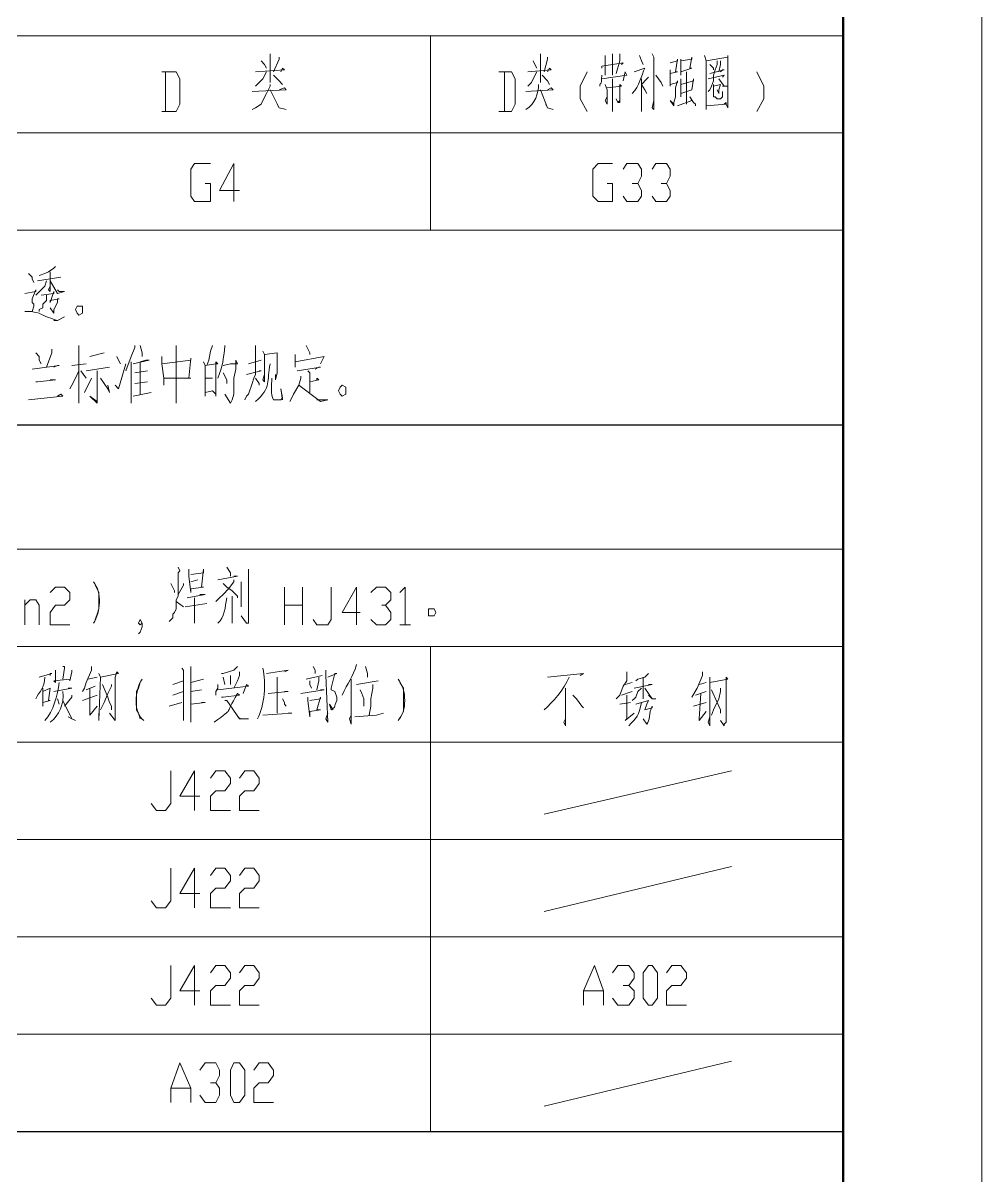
# Model space of a CAD drawing. Header units: millimetres. Extents: x -219 to 948, y -831 to -7.
# Drawn here: x 851.8 to 947.6, y -347 to -231.8 of the extents above; entities that cross this region are included whole.
import ezdxf

# ---------------------------------------------------------------- set-up
doc = ezdxf.new("R2010")
doc.units = ezdxf.units.MM
doc.layers.add('1', color=7, linetype='Continuous')

msp = doc.modelspace()

# ---------------------------------------------------------------- linework, layer by layer
at = {"layer": '1', "color": 0, "lineweight": 5}
for points in [[(-218.84, -6.99), (-218.84, -830.85), (947.56, -830.85), (947.56, -6.99), (-218.84, -6.99)], [(725.62, -233.07), (933.7, -233.07)], [(892.48, -233.07), (892.48, -252.51)], [(876.46, -234.87), (876.46, -235.23), (876.46, -237.75), (876.46, -237.03)], [(903.46, -234.87), (903.46, -237.75), (903.46, -237.03)], [(910.66, -234.87), (910.66, -235.05), (910.66, -237.03)], [(911.38, -234.87), (911.38, -235.59), (911.02, -236.85)], [(914.62, -234.87), (914.8, -235.23), (914.8, -240.45), (914.62, -240.27), (914.8, -239.55)], [(875.56, -235.59), (875.92, -235.95), (876.1, -236.31)], [(877.36, -235.23), (877.36, -235.41), (876.82, -236.67)], [(902.74, -235.59), (902.92, -235.95), (903.1, -236.31)], [(904.18, -235.23), (904.18, -235.41), (903.82, -236.67)], [(909.58, -236.13), (909.58, -236.31), (909.58, -236.13), (911.74, -235.77), (911.74, -235.77), (911.56, -235.95)], [(909.94, -235.05), (909.94, -237.03)], [(913.36, -235.05), (913.54, -235.59), (913.72, -235.95)], [(916.42, -235.77), (917.14, -235.59), (917.14, -235.41), (916.96, -236.67), (917.14, -236.67), (916.42, -236.85), (916.42, -236.49), (916.42, -237.57), (916.42, -238.11), (916.42, -237.93), (917.14, -237.75), (917.14, -237.57), (916.96, -238.29), (916.96, -239.19), (916.78, -239.73), (916.78, -240.09), (916.42, -239.55), (916.78, -239.91)], [(917.5, -235.41), (917.5, -237.03), (917.5, -236.67), (918.58, -236.31), (918.4, -236.31), (918.58, -235.23), (918.58, -235.41), (917.5, -235.59)], [(919.84, -235.05), (920.02, -235.59), (920.02, -240.45), (920.02, -240.09), (922, -239.91), (922, -239.73), (921.82, -239.91), (922, -239.91), (922.18, -240.27), (922.18, -235.05), (922.18, -235.23), (920.02, -235.59)], [(921.1, -235.59), (921.1, -235.95), (920.92, -236.49), (920.74, -237.03), (920.74, -237.57), (920.56, -238.11), (920.38, -238.47), (920.2, -238.65)], [(920.38, -235.95), (920.74, -236.31), (920.74, -236.49)], [(921.46, -235.59), (921.46, -235.95), (921.28, -236.67)], [(865.66, -240.63), (867.1, -240.63), (867.46, -239.91), (867.46, -237.39), (867.1, -236.67), (865.66, -236.67)], [(866.02, -236.67), (866.02, -240.63)], [(875.02, -236.67), (877.9, -236.49), (877.72, -236.31), (877.54, -236.67)], [(876.1, -236.67), (875.74, -237.39), (875.38, -237.75), (875.02, -238.11)], [(876.82, -237.03), (877.36, -237.57), (877.72, -237.93)], [(899.32, -240.63), (900.58, -240.63), (900.94, -239.91), (900.94, -237.39), (900.58, -236.67), (899.32, -236.67)], [(899.86, -236.67), (899.86, -240.63)], [(902.2, -236.67), (904.54, -236.49), (904.36, -236.31), (904.18, -236.67)], [(903.1, -236.67), (902.74, -237.39), (902.56, -237.75), (902.2, -238.11)], [(903.64, -237.03), (904.18, -237.57), (904.36, -237.93)], [(908.14, -236.67), (907.42, -238.11), (907.42, -239.37), (908.14, -240.63)], [(909.58, -237.39), (912.1, -237.03), (911.92, -236.67), (911.74, -237.57)], [(914.26, -237.21), (914.08, -237.39), (913.54, -237.93), (913.9, -238.47), (914.08, -238.83)], [(914.98, -237.03), (914.98, -237.03), (915.52, -237.75), (915.7, -238.11)], [(918.04, -236.67), (918.04, -239.91)], [(920.2, -237.39), (921.82, -237.03), (921.82, -237.03), (921.64, -237.21)], [(920.38, -236.85), (921.82, -236.49), (921.64, -236.49), (921.46, -236.67)], [(925.06, -236.67), (925.78, -238.11), (925.78, -239.37), (925.06, -240.63)], [(876.46, -237.93), (876.46, -238.11), (876.1, -238.83), (875.74, -239.55), (875.56, -239.91), (875.02, -240.27), (874.66, -240.45)], [(874.66, -238.65), (878.08, -238.47), (877.9, -238.29), (877.36, -238.47)], [(902.02, -238.65), (904.72, -238.47), (904.54, -238.29), (904.18, -238.47)], [(909.94, -237.93), (910.12, -238.47), (910.12, -239.91), (909.94, -239.55), (910.12, -239.19)], [(910.12, -238.29), (911.56, -238.11), (911.38, -237.93), (911.38, -238.11), (911.38, -239.19), (911.38, -239.73), (911.2, -239.73), (911.02, -239.37), (911.2, -239.73), (911.38, -239.55)], [(910.66, -237.39), (910.66, -237.57), (910.66, -240.63), (910.66, -239.91)], [(913.54, -237.39), (913.54, -240.63), (913.54, -240.27), (913.54, -239.55)], [(917.5, -237.39), (917.5, -237.93), (917.5, -239.19), (917.5, -238.83), (918.58, -238.47), (918.58, -238.47), (918.76, -237.39), (918.76, -237.57), (917.5, -237.93)], [(921.1, -238.47), (921.28, -238.83), (921.28, -238.47), (921.46, -237.93), (920.74, -238.11), (920.74, -237.93), (920.74, -238.11), (920.74, -238.83), (920.74, -239.19), (920.92, -239.19), (921.1, -239.37), (921.46, -239.37), (921.64, -239.19), (921.64, -238.65), (921.64, -239.19)], [(921.28, -237.39), (921.82, -238.11), (922.18, -238.11), (921.82, -238.11), (921.64, -238.11)], [(876.46, -238.47), (877.36, -240.27), (878.08, -240.45), (877.36, -240.27), (877.18, -239.91)], [(903.46, -238.47), (904.18, -240.27), (904.72, -240.45), (904.18, -240.27), (904, -239.91)], [(917.14, -240.09), (918.58, -239.55), (918.4, -239.19), (918.76, -239.73), (918.94, -239.91), (918.94, -240.09)], [(725.62, -242.79), (933.7, -242.79)], [(869.98, -247.83), (870.52, -247.83), (870.52, -249.63), (868.9, -249.63), (868.54, -249.09), (868.54, -246.39), (868.9, -245.85), (870.52, -245.85)], [(873.4, -248.55), (871.42, -248.55), (872.86, -245.85), (872.86, -249.63)], [(910.12, -247.83), (910.66, -247.83), (910.66, -249.63), (909.22, -249.63), (908.68, -249.09), (908.68, -246.39), (909.22, -245.85), (910.66, -245.85)], [(911.74, -246.39), (912.1, -245.85), (913.18, -245.85), (913.54, -246.39), (913.54, -247.11), (913.18, -247.83), (912.64, -247.83)], [(914.62, -246.39), (914.98, -245.85), (916.06, -245.85), (916.42, -246.39), (916.42, -247.11), (916.06, -247.83), (915.52, -247.83)], [(913.18, -247.83), (913.54, -248.55), (913.54, -249.09), (913.18, -249.63), (912.1, -249.63), (911.74, -249.09)], [(916.06, -247.83), (916.42, -248.55), (916.42, -249.09), (916.06, -249.63), (914.98, -249.63), (914.62, -249.09)], [(725.62, -252.51), (933.7, -252.51)], [(855.04, -256.11), (854.86, -256.29), (854.32, -256.65), (853.96, -256.83), (853.42, -257.01)], [(854.5, -256.65), (854.5, -258.63), (854.32, -258.45), (854.5, -258.09)], [(852.34, -256.83), (852.7, -257.19), (852.7, -257.37), (852.88, -257.73)], [(854.14, -257.55), (853.96, -258.09), (853.06, -258.99)], [(853.24, -257.55), (855.58, -257.19)], [(854.5, -257.55), (855.22, -258.81), (855.94, -258.63), (855.4, -258.63), (855.22, -258.45)], [(851.98, -258.81), (853.06, -258.63), (853.06, -258.45), (852.7, -259.35), (852.7, -259.71), (852.88, -259.89), (852.88, -260.07), (852.7, -260.61)], [(854.14, -258.99), (854.14, -259.53), (853.78, -259.89), (853.78, -260.25), (853.42, -260.43), (853.42, -260.61)], [(853.6, -258.99), (854.86, -258.81), (854.86, -258.63), (854.5, -259.71), (854.5, -259.53), (855.4, -259.35), (855.22, -259.35), (855.22, -259.71), (854.86, -260.43), (854.86, -260.79), (854.86, -260.79), (854.5, -260.25), (854.86, -260.79)], [(857.74, -260.43), (857.74, -260.07), (857.38, -260.07), (857.2, -260.07), (857.02, -260.43), (857.2, -260.79), (857.38, -260.97), (857.74, -260.79), (857.74, -260.43)], [(853.06, -264.75), (853.42, -265.11), (853.42, -265.47), (853.6, -265.83)], [(854.68, -264.39), (854.68, -264.75), (854.14, -266.19)], [(857.38, -264.03), (857.38, -268.89), (857.38, -269.79), (857.38, -269.43), (857.38, -268.71)], [(858.46, -265.11), (859.9, -264.75)], [(862.96, -264.03), (862.96, -264.21), (862.6, -265.11), (862.06, -266.55)], [(863.5, -264.03), (863.68, -264.75), (863.68, -265.11)], [(867.1, -264.03), (867.1, -264.21), (867.1, -269.79), (867.1, -269.43), (867.1, -269.25)], [(870.7, -264.03), (870.52, -264.57), (870.34, -265.47), (870.16, -266.01)], [(875.02, -264.03), (875.02, -264.39), (875.02, -265.47), (875.02, -266.01), (875.02, -266.91), (874.84, -267.27), (874.66, -267.81), (874.3, -268.89), (874.12, -269.07), (873.94, -269.43)], [(875.74, -264.57), (875.92, -264.93), (875.92, -267.63), (875.74, -267.45), (875.92, -266.91)], [(875.92, -264.93), (877.18, -264.75), (877.18, -264.75), (877.18, -266.73), (877, -267.45), (877, -266.91)], [(880.06, -264.03), (880.42, -264.75), (880.42, -264.93)], [(856.66, -266.01), (858.1, -265.83)], [(860.98, -267.99), (861.34, -268.35), (862.06, -265.83)], [(861.16, -265.11), (861.34, -265.47), (861.52, -265.83)], [(862.6, -265.65), (862.6, -269.79), (862.6, -269.43)], [(862.78, -265.83), (864.4, -265.47), (864.04, -265.47), (863.5, -265.65), (863.5, -268.89)], [(865.66, -265.11), (865.66, -265.83), (865.84, -267.27), (865.84, -267.99)], [(865.66, -265.83), (868.54, -265.47), (868.54, -265.29), (868.36, -267.27), (868.54, -267.27), (865.84, -267.27)], [(869.8, -265.65), (869.98, -266.01), (869.98, -267.27), (869.98, -268.17), (869.98, -269.07), (869.98, -268.71), (870.7, -268.53), (871.06, -268.89), (871.06, -269.07), (871.06, -267.81), (871.06, -265.83), (871.06, -265.65), (871.24, -265.83), (871.06, -265.83), (869.98, -266.01)], [(871.78, -266.01), (872.5, -265.83), (873.04, -265.83), (873.22, -265.83), (873.04, -265.47), (873.04, -266.37), (872.86, -267.27), (872.86, -267.99), (872.86, -268.89), (872.68, -269.43), (872.5, -269.79), (871.96, -268.89), (872.5, -269.79)], [(874.3, -265.83), (875.56, -265.47)], [(878.98, -264.93), (878.98, -265.83), (878.98, -266.01), (878.98, -266.19)], [(878.98, -265.65), (881.86, -265.11), (881.86, -265.11), (881.5, -265.83)], [(852.7, -266.37), (855.4, -266.01), (855.22, -266.01), (854.86, -266.19)], [(857.38, -266.19), (857.38, -266.55), (857.02, -267.27), (856.66, -267.99), (856.48, -268.35)], [(857.56, -266.55), (858.1, -267.27)], [(858.1, -266.55), (860.44, -266.19)], [(859.18, -266.55), (859.18, -266.73), (859.18, -269.07), (859.18, -269.43), (859.18, -269.79), (858.46, -269.07), (859.18, -269.61)], [(862.96, -266.73), (864.22, -266.55)], [(871.78, -266.73), (872.14, -267.45), (872.14, -267.63), (872.14, -267.81)], [(874.12, -266.91), (875.56, -266.55), (875.38, -266.55)], [(879.52, -267.09), (879.52, -267.27), (879.34, -267.99), (878.8, -268.89), (878.62, -269.25), (878.44, -269.61)], [(879.16, -266.55), (881.5, -266.19), (881.32, -266.19), (880.96, -266.37)], [(880.24, -266.55), (880.42, -266.73), (880.42, -268.71)], [(853.06, -267.63), (853.24, -267.63), (855.04, -267.45), (854.5, -267.45)], [(858.64, -267.27), (858.64, -267.27), (857.92, -268.71)], [(859.54, -267.27), (860.26, -268.35), (860.44, -268.71), (860.26, -267.99)], [(862.96, -267.81), (864.22, -267.63)], [(869.98, -267.27), (870.7, -267.27)], [(875.02, -267.27), (875.38, -267.81), (875.38, -267.99)], [(879.34, -267.99), (881.5, -269.61), (882.22, -269.43), (881.5, -269.43), (881.14, -269.43)], [(880.42, -267.63), (881.32, -267.45), (881.14, -267.27), (881.14, -267.45)], [(884.02, -268.53), (884.02, -268.17), (883.66, -267.99), (883.48, -268.17), (883.3, -268.53), (883.48, -268.89), (883.66, -269.07), (884.02, -268.89), (884.02, -268.53)], [(852.34, -269.43), (855.76, -269.07), (855.58, -268.89), (855.22, -269.07)], [(862.78, -269.07), (864.58, -268.71)], [(725.62, -284.37), (933.7, -284.37)], [(867.28, -286.17), (867.46, -286.53), (867.28, -286.71), (867.28, -289.05), (867.1, -289.41), (867.1, -289.77), (867.1, -290.31), (866.92, -290.67), (866.74, -290.85), (866.74, -291.21), (866.38, -291.57)], [(868.36, -286.35), (868.36, -287.07), (868.54, -288.69), (868.54, -288.33), (869.8, -288.15), (869.62, -288.15), (869.8, -286.35), (869.8, -286.71), (868.54, -286.89)], [(872.14, -286.17), (872.5, -286.71), (872.5, -287.07)], [(874.3, -286.35), (874.3, -286.71), (874.3, -291.57), (874.3, -291.75), (874.12, -291.75), (873.58, -291.03), (874.12, -291.75)], [(866.56, -287.79), (866.92, -288.51), (866.92, -288.69)], [(867.82, -287.79), (867.82, -287.97), (867.28, -288.87)], [(868.54, -287.61), (869.26, -287.43)], [(872.86, -287.43), (872.86, -287.61), (872.32, -288.33), (871.78, -288.87), (871.42, -289.23), (871.06, -289.59)], [(871.24, -287.43), (873.22, -287.07), (872.86, -287.07)], [(871.78, -287.79), (872.14, -288.15), (872.68, -288.51), (873.22, -289.05), (873.22, -289.23)], [(873.58, -287.61), (873.58, -290.13), (873.58, -289.95), (873.58, -289.41)], [(854.5, -288.69), (855.04, -288.15), (855.94, -288.15), (856.48, -288.69), (856.48, -289.41), (855.94, -289.95), (855.04, -289.95), (854.5, -290.67), (854.5, -291.93), (856.48, -291.93)], [(859, -287.97), (859.18, -288.33), (859.36, -288.69), (859.36, -290.31), (859.18, -290.85), (859, -291.39)], [(868.18, -289.23), (869.98, -288.87), (869.44, -288.87)], [(877.9, -291.93), (877.9, -288.15)], [(879.7, -288.15), (879.7, -291.93)], [(880.78, -291.39), (881.14, -291.93), (882.22, -291.93), (882.58, -291.39), (882.58, -288.15)], [(885.46, -290.67), (883.66, -290.67), (885.1, -288.15), (885.1, -291.93)], [(886.54, -288.69), (887.08, -288.15), (887.98, -288.15), (888.52, -288.69), (888.52, -289.41), (887.98, -289.95), (887.62, -289.95)], [(889.42, -288.69), (889.96, -288.15), (889.96, -291.93)], [(851.98, -291.93), (851.98, -289.41)], [(851.98, -289.95), (852.52, -289.41), (853.06, -289.41), (853.42, -289.95), (853.42, -291.93)], [(867.1, -289.59), (867.82, -290.13)], [(868, -290.13), (870.16, -289.77)], [(868.9, -289.23), (868.9, -291.75), (868.9, -291.21)], [(872.68, -289.05), (872.68, -291.75), (872.68, -290.85)], [(877.9, -289.95), (879.7, -289.95)], [(887.98, -289.95), (888.52, -290.67), (888.52, -291.39), (887.98, -291.93), (887.08, -291.93), (886.54, -291.39)], [(893.02, -290.67), (892.84, -290.31), (892.66, -290.31), (892.3, -290.31), (892.3, -290.67), (892.3, -291.03), (892.66, -291.03), (892.84, -291.03), (893.02, -290.67)], [(863.32, -292.83), (863.5, -292.65), (863.68, -292.11), (863.68, -291.75), (863.5, -291.39), (863.32, -291.75), (863.5, -291.93), (863.68, -291.75)], [(889.42, -291.93), (890.5, -291.93)], [(725.62, -294.09), (933.7, -294.09)], [(892.48, -342.51), (892.48, -294.09)], [(853.42, -297.15), (854.68, -296.79), (854.5, -296.79), (854.5, -296.97)], [(855.04, -296.43), (855.04, -297.69), (854.86, -297.51), (856.48, -297.33)], [(855.76, -296.07), (855.94, -296.07), (855.94, -296.25), (855.76, -297.33)], [(856.66, -296.43), (856.66, -296.61), (856.48, -297.51)], [(858.64, -296.07), (858.64, -296.43), (858.1, -297.69), (857.92, -298.23), (857.74, -298.59)], [(859.36, -296.79), (859.54, -297.15), (859.36, -301.47), (859.36, -300.75)], [(859.54, -297.15), (861.34, -296.79), (861.16, -296.61), (860.98, -297.15), (860.98, -301.47), (860.44, -300.75), (860.98, -301.47)], [(867.64, -296.25), (867.82, -296.43), (867.82, -301.47), (867.82, -300.57)], [(868.54, -296.07), (868.54, -296.25), (868.54, -301.65), (868.54, -300.75)], [(873.22, -296.07), (873.22, -296.07), (872.86, -296.43), (872.32, -296.61), (871.78, -296.79), (871.6, -296.79)], [(872.5, -296.97), (872.5, -297.33), (872.5, -297.87)], [(873.4, -296.61), (873.4, -296.97), (873.22, -297.51), (872.86, -298.23)], [(876.1, -296.79), (878.26, -296.43), (878.26, -296.43), (877.9, -296.61)], [(880.06, -297.33), (881.68, -296.97)], [(880.78, -296.07), (880.96, -296.43), (880.96, -296.79)], [(882.04, -296.43), (882.04, -296.97), (882.22, -301.65), (882.04, -301.29), (882.22, -300.75)], [(886, -296.07), (886.18, -296.79), (886.18, -297.15), (886.18, -296.79)], [(904.18, -297.15), (907.78, -296.79), (907.78, -296.79), (907.42, -296.97)], [(912.1, -296.61), (912.1, -296.79), (912.1, -297.51), (911.74, -298.05), (911.38, -298.95), (911.02, -299.31)], [(914.26, -296.79), (913.9, -297.15), (913.18, -297.33), (913, -297.51)], [(919.66, -296.61), (919.66, -296.97), (919.12, -298.23), (918.58, -299.13)], [(853.78, -298.23), (853.78, -298.59), (853.78, -300.03), (853.78, -299.67), (854.5, -299.49), (854.32, -299.49), (854.5, -298.23), (854.5, -298.23), (853.78, -298.59)], [(854.86, -298.59), (856.66, -298.23), (856.66, -298.23), (856.3, -298.23)], [(859, -298.05), (858.1, -298.41)], [(858.28, -297.33), (859.18, -297.15)], [(858.46, -298.23), (858.46, -300.75), (858.46, -300.93), (859.18, -300.03)], [(860.62, -297.87), (860.62, -298.05), (860.26, -298.77), (859.9, -299.67), (859.54, -300.39)], [(859.72, -297.87), (860.26, -299.13), (860.44, -299.67), (860.62, -300.03), (860.62, -300.39)], [(863.5, -297.69), (863.32, -298.23), (863.14, -298.59), (863.14, -300.39), (863.32, -300.75), (863.5, -301.29)], [(867.82, -297.51), (866.74, -297.87)], [(869.8, -297.33), (868.54, -297.69)], [(871.24, -297.87), (871.24, -298.23), (871.06, -298.59), (871.06, -298.95), (871.06, -298.95)], [(871.24, -298.41), (874.3, -298.05), (874.12, -297.87), (873.76, -298.77)], [(871.78, -297.15), (871.96, -297.87)], [(877.18, -297.15), (877.18, -297.15), (877.18, -297.15), (877.18, -300.75)], [(880.42, -297.51), (880.42, -297.87), (880.6, -298.23)], [(881.32, -297.15), (881.32, -297.51), (881.14, -298.41)], [(884.56, -297.33), (884.56, -301.83), (884.38, -301.29), (884.56, -300.93)], [(885.1, -297.87), (887.26, -297.51)], [(886.72, -297.87), (886.72, -298.23), (886.54, -299.31), (886.54, -300.03), (886.36, -300.93)], [(889.42, -297.69), (889.78, -298.23), (889.78, -298.59), (889.78, -300.03), (889.78, -300.57), (889.42, -301.29)], [(905.98, -298.23), (905.98, -302.01), (905.8, -301.65), (905.98, -301.29)], [(911.92, -297.87), (912.64, -297.69)], [(913.54, -298.23), (913.54, -298.23), (913.18, -298.59), (913, -299.13), (912.82, -299.31), (912.64, -299.49)], [(912.82, -298.23), (914.62, -297.87), (914.26, -297.87)], [(913.72, -297.15), (913.72, -299.31), (913.72, -298.95)], [(913.9, -298.23), (914.62, -299.31), (914.98, -299.31), (914.62, -299.31), (914.26, -298.95)], [(919.3, -297.87), (920.02, -297.69)], [(920.38, -297.15), (920.38, -302.01), (920.2, -301.65), (920.38, -301.11)], [(920.38, -297.69), (922.18, -297.33), (922, -297.15), (922, -301.65), (921.82, -301.83), (921.82, -302.01), (921.46, -301.47), (921.82, -302.01)], [(921.46, -298.23), (921.46, -298.59), (921.28, -299.31), (920.74, -300.39), (920.56, -300.93)], [(855.22, -299.31), (855.4, -299.85)], [(856.66, -298.95), (856.66, -299.13), (855.94, -300.03)], [(859.18, -298.95), (857.74, -299.49)], [(866.74, -298.95), (867.82, -298.59)], [(868.54, -298.59), (869.62, -298.41)], [(876.28, -298.77), (878.26, -298.59), (877.9, -298.59)], [(877.72, -299.31), (877.9, -299.67), (877.9, -299.85), (878.08, -300.03)], [(879.52, -298.77), (881.86, -298.41), (881.5, -298.41)], [(880.24, -299.13), (880.24, -299.49), (880.42, -301.11), (880.42, -300.57), (881.5, -300.39), (881.14, -300.39), (881.5, -299.13), (881.5, -299.31), (880.42, -299.49)], [(885.46, -298.41), (885.64, -298.77), (885.82, -299.31), (885.82, -299.67), (885.82, -300.03), (885.82, -299.67), (885.82, -299.31)], [(907.78, -300.21), (907.6, -300.03), (907.06, -299.31), (906.7, -298.95)], [(912.64, -298.59), (911.56, -298.95)], [(912.1, -298.95), (912.1, -301.29), (911.92, -301.47), (912.82, -300.75)], [(920.02, -298.59), (918.94, -298.95)], [(919.48, -298.77), (919.3, -301.29), (919.3, -301.47), (920.02, -300.57)], [(920.56, -298.41), (921.1, -299.67), (921.1, -299.67), (921.46, -300.39), (921.46, -300.75), (921.46, -300.75)], [(855.76, -299.49), (856.66, -301.29), (857.02, -301.47), (856.66, -301.29), (856.3, -301.11)], [(867.64, -299.67), (866.38, -300.03)], [(868.54, -299.85), (869.98, -299.67), (869.62, -299.67)], [(871.96, -299.49), (872.14, -299.49), (873.4, -301.29), (874.3, -301.29), (873.58, -301.29), (873.22, -301.11)], [(912.46, -299.67), (911.38, -299.85)], [(920.02, -299.67), (918.76, -300.03)], [(875.74, -300.93), (878.62, -300.75), (878.26, -300.75)], [(884.92, -301.11), (887.08, -300.93), (887.8, -300.75)], [(725.62, -303.63), (933.7, -303.63)], [(864.58, -309.75), (865.12, -310.47), (866.02, -310.47), (866.56, -309.75), (866.56, -306.51)], [(869.44, -309.03), (867.46, -309.03), (868.9, -306.51), (868.9, -310.47)], [(870.52, -307.23), (871.06, -306.51), (871.96, -306.51), (872.5, -307.23), (872.5, -307.77), (871.96, -308.49), (871.06, -308.49), (870.52, -309.03), (870.52, -310.47), (872.5, -310.47)], [(873.4, -307.23), (873.94, -306.51), (874.84, -306.51), (875.38, -307.23), (875.38, -307.77), (874.84, -308.49), (873.94, -308.49), (873.4, -309.03), (873.4, -310.47), (875.38, -310.47)], [(903.82, -310.83), (922.54, -306.51)], [(933.7, -313.35), (725.62, -313.35)], [(864.58, -319.47), (865.12, -320.19), (866.02, -320.19), (866.56, -319.47), (866.56, -316.23)], [(869.44, -318.75), (867.46, -318.75), (868.9, -316.23), (868.9, -320.19)], [(870.52, -316.95), (871.06, -316.23), (871.96, -316.23), (872.5, -316.95), (872.5, -317.49), (871.96, -318.21), (871.06, -318.21), (870.52, -318.75), (870.52, -320.19), (872.5, -320.19)], [(873.4, -316.95), (873.94, -316.23), (874.84, -316.23), (875.38, -316.95), (875.38, -317.49), (874.84, -318.21), (873.94, -318.21), (873.4, -318.75), (873.4, -320.19), (875.38, -320.19)], [(903.82, -320.55), (922.54, -316.05)], [(725.62, -323.07), (933.7, -323.07)], [(864.58, -329.19), (865.12, -329.91), (866.02, -329.91), (866.56, -329.19), (866.56, -325.95)], [(869.44, -328.47), (867.46, -328.47), (868.9, -325.95), (868.9, -329.91)], [(870.52, -326.67), (871.06, -325.95), (871.96, -325.95), (872.5, -326.67), (872.5, -327.21), (871.96, -327.93), (871.06, -327.93), (870.52, -328.47), (870.52, -329.91), (872.5, -329.91)], [(873.4, -326.67), (873.94, -325.95), (874.84, -325.95), (875.38, -326.67), (875.38, -327.21), (874.84, -327.93), (873.94, -327.93), (873.4, -328.47), (873.4, -329.91), (875.38, -329.91)], [(907.78, -329.91), (907.78, -328.47), (908.86, -325.95), (909.76, -328.47), (909.76, -329.91)], [(910.66, -326.67), (911.2, -325.95), (912.28, -325.95), (912.82, -326.67), (912.82, -327.21), (912.28, -327.93), (911.74, -327.93)], [(914.26, -329.91), (913.72, -329.19), (913.72, -326.67), (914.26, -325.95), (914.62, -325.95), (915.16, -326.67), (915.16, -329.19), (914.62, -329.91), (914.26, -329.91)], [(916.06, -326.67), (916.6, -325.95), (917.5, -325.95), (918.04, -326.67), (918.04, -327.21), (917.5, -327.93), (916.6, -327.93), (916.06, -328.47), (916.06, -329.91), (918.04, -329.91)], [(912.28, -327.93), (912.82, -328.47), (912.82, -329.19), (912.28, -329.91), (911.2, -329.91), (910.66, -329.19)], [(907.78, -328.47), (909.76, -328.47)], [(933.7, -332.79), (725.62, -332.79)], [(866.56, -339.63), (866.56, -338.19), (867.46, -335.67), (868.54, -338.19), (868.54, -339.63)], [(869.44, -336.39), (869.98, -335.67), (871.06, -335.67), (871.42, -336.39), (871.42, -336.93), (871.06, -337.65), (870.52, -337.65)], [(872.86, -339.63), (872.5, -338.91), (872.5, -336.39), (872.86, -335.67), (873.4, -335.67), (873.94, -336.39), (873.94, -338.91), (873.4, -339.63), (872.86, -339.63)], [(874.84, -336.39), (875.38, -335.67), (876.28, -335.67), (876.82, -336.39), (876.82, -336.93), (876.28, -337.65), (875.38, -337.65), (874.84, -338.19), (874.84, -339.63), (876.82, -339.63)], [(903.82, -339.99), (922.54, -335.49)], [(866.56, -338.19), (868.54, -338.19)], [(871.06, -337.65), (871.42, -338.19), (871.42, -338.91), (871.06, -339.63), (869.98, -339.63), (869.44, -338.91)]]:
    msp.add_lwpolyline(points, dxfattribs=at)
at = {"layer": '1', "color": 0, "lineweight": 50}
msp.add_lwpolyline([(-184.1, -20.67), (-184.1, -816.99), (933.7, -816.99), (933.7, -20.67), (-184.1, -20.67)], dxfattribs=at)
at = {"layer": '1', "color": 0, "lineweight": 25}
for points in [[(725.62, -271.95), (933.7, -271.95)], [(725.62, -342.51), (933.7, -342.51)]]:
    msp.add_lwpolyline(points, dxfattribs=at)
at = {"layer": '1', "color": 0, "lineweight": 5}
for points in [[(909.58, -237.03), (909.58, -238.29), (909.4, -237.57), (909.4, -238.11)], [(903.28, -237.93), (903.28, -238.83), (902.92, -239.91), (902.02, -240.45)], [(871.96, -264.03), (871.78, -265.47), (871.78, -266.01), (871.24, -267.27)], [(858.82, -291.75), (859.54, -290.67), (859.72, -288.69), (858.82, -287.61)], [(872.14, -289.23), (871.96, -290.13), (871.96, -291.21), (871.24, -291.75)], [(885.1, -295.89), (884.74, -297.15), (884.2, -297.69), (883.66, -298.95)], [(875.74, -296.25), (876.1, -297.69), (875.92, -300.03), (875.2, -301.29)], [(853.96, -297.15), (853.96, -298.23), (853.42, -298.59), (853.06, -299.31)], [(855.4, -297.69), (855.22, -298.95), (854.86, -300.57), (853.96, -301.47)], [(863.86, -301.47), (862.78, -300.75), (862.96, -298.41), (863.68, -297.33)], [(889.24, -301.47), (890.14, -300.57), (890.14, -298.41), (889.24, -297.33)], [(906.34, -297.15), (905.8, -298.41), (904.72, -299.67), (903.82, -300.39)], [(855.76, -298.59), (855.94, -299.85), (855.4, -300.93), (854.5, -301.65)], [(913.54, -299.67), (913.36, -300.93), (913, -301.29), (912.28, -302.01)]]:
    msp.add_open_spline(points, degree=3, dxfattribs=at)
for points, knots in [([(912.82, -236.67), (912.82, -236.67), (913.9, -236.31), (913.9, -236.31), (913.9, -236.31), (913.9, -236.31), (913.9, -236.31), (913.54, -237.03), (913.36, -238.11), (912.64, -238.83)], [0, 0, 0, 0, 1, 1, 1, 2, 2, 2, 3, 3, 3, 3]), ([(851.98, -260.61), (853.06, -260.61), (852.34, -260.61), (853.42, -260.79), (853.96, -261.15), (854.68, -261.33), (855.22, -261.51), (855.22, -261.51), (855.94, -261.15), (855.94, -261.15), (855.94, -261.15), (855.22, -261.51), (855.22, -261.51), (855.22, -261.51), (854.86, -261.51), (854.86, -261.51)], [0, 0, 0, 0, 1, 1, 1, 2, 2, 2, 3, 3, 3, 4, 4, 4, 5, 5, 5, 5]), ([(876.46, -265.83), (876.46, -265.83), (876.46, -265.83), (876.46, -265.83), (876.1, -267.63), (876.64, -268.17), (875.02, -269.61)], [0, 0, 0, 0, 1, 1, 1, 2, 2, 2, 2]), ([(876.64, -267.27), (876.64, -267.99), (876.46, -268.89), (876.82, -269.43), (876.82, -269.43), (877.54, -269.43), (877.54, -269.43), (877.54, -269.43), (877.72, -269.25), (877.72, -269.25), (877.72, -269.25), (877.54, -268.35), (877.54, -268.35), (877.54, -268.35), (877.72, -269.43), (877.72, -269.43)], [0, 0, 0, 0, 1, 1, 1, 2, 2, 2, 3, 3, 3, 4, 4, 4, 5, 5, 5, 5]), ([(882.22, -297.15), (882.22, -297.15), (883.12, -296.79), (883.12, -296.79), (883.12, -296.79), (882.94, -296.79), (882.94, -296.79), (882.94, -296.79), (882.58, -298.23), (882.58, -298.23), (882.58, -298.23), (882.58, -298.41), (882.58, -298.41), (882.58, -298.41), (882.94, -298.59), (882.94, -298.59), (882.94, -298.59), (882.94, -298.59), (882.94, -298.59), (882.94, -298.59), (883.12, -299.13), (883.12, -299.13), (883.12, -299.13), (883.12, -299.49), (883.12, -299.49), (882.76, -300.21), (883.12, -300.03), (882.58, -300.39), (882.58, -300.39), (882.4, -299.85), (882.4, -299.85), (882.4, -299.85), (882.76, -300.39), (882.76, -300.39)], [0, 0, 0, 0, 1, 1, 1, 2, 2, 2, 3, 3, 3, 4, 4, 4, 5, 5, 5, 6, 6, 6, 7, 7, 7, 8, 8, 8, 9, 9, 9, 10, 10, 10, 11, 11, 11, 11]), ([(871.6, -299.13), (871.6, -299.13), (871.78, -299.13), (871.78, -299.13), (871.78, -299.13), (873.4, -298.95), (873.4, -298.95), (873.4, -298.95), (873.22, -298.77), (873.22, -298.77), (871.78, -301.11), (873.04, -300.03), (870.88, -301.65)], [0, 0, 0, 0, 1, 1, 1, 2, 2, 2, 3, 3, 3, 4, 4, 4, 4]), ([(913, -299.85), (913, -299.85), (914.26, -299.49), (914.26, -299.49), (914.26, -299.49), (914.08, -299.85), (914.08, -299.85), (914.08, -299.85), (913.9, -300.39), (913.9, -300.39), (913.9, -300.39), (913.9, -300.39), (913.9, -300.39), (913.9, -300.39), (914.62, -300.21), (914.62, -300.21), (914.62, -300.21), (914.62, -300.03), (914.62, -300.03), (914.26, -300.75), (914.44, -301.47), (914.08, -301.83), (914.08, -301.83), (913.72, -301.29), (913.72, -301.29), (913.72, -301.29), (914.08, -301.83), (914.08, -301.83)], [0, 0, 0, 0, 1, 1, 1, 2, 2, 2, 3, 3, 3, 4, 4, 4, 5, 5, 5, 6, 6, 6, 7, 7, 7, 8, 8, 8, 9, 9, 9, 9])]:
    msp.add_open_spline(points, degree=3, knots=knots, dxfattribs=at)

doc.saveas('drawing.dxf')
